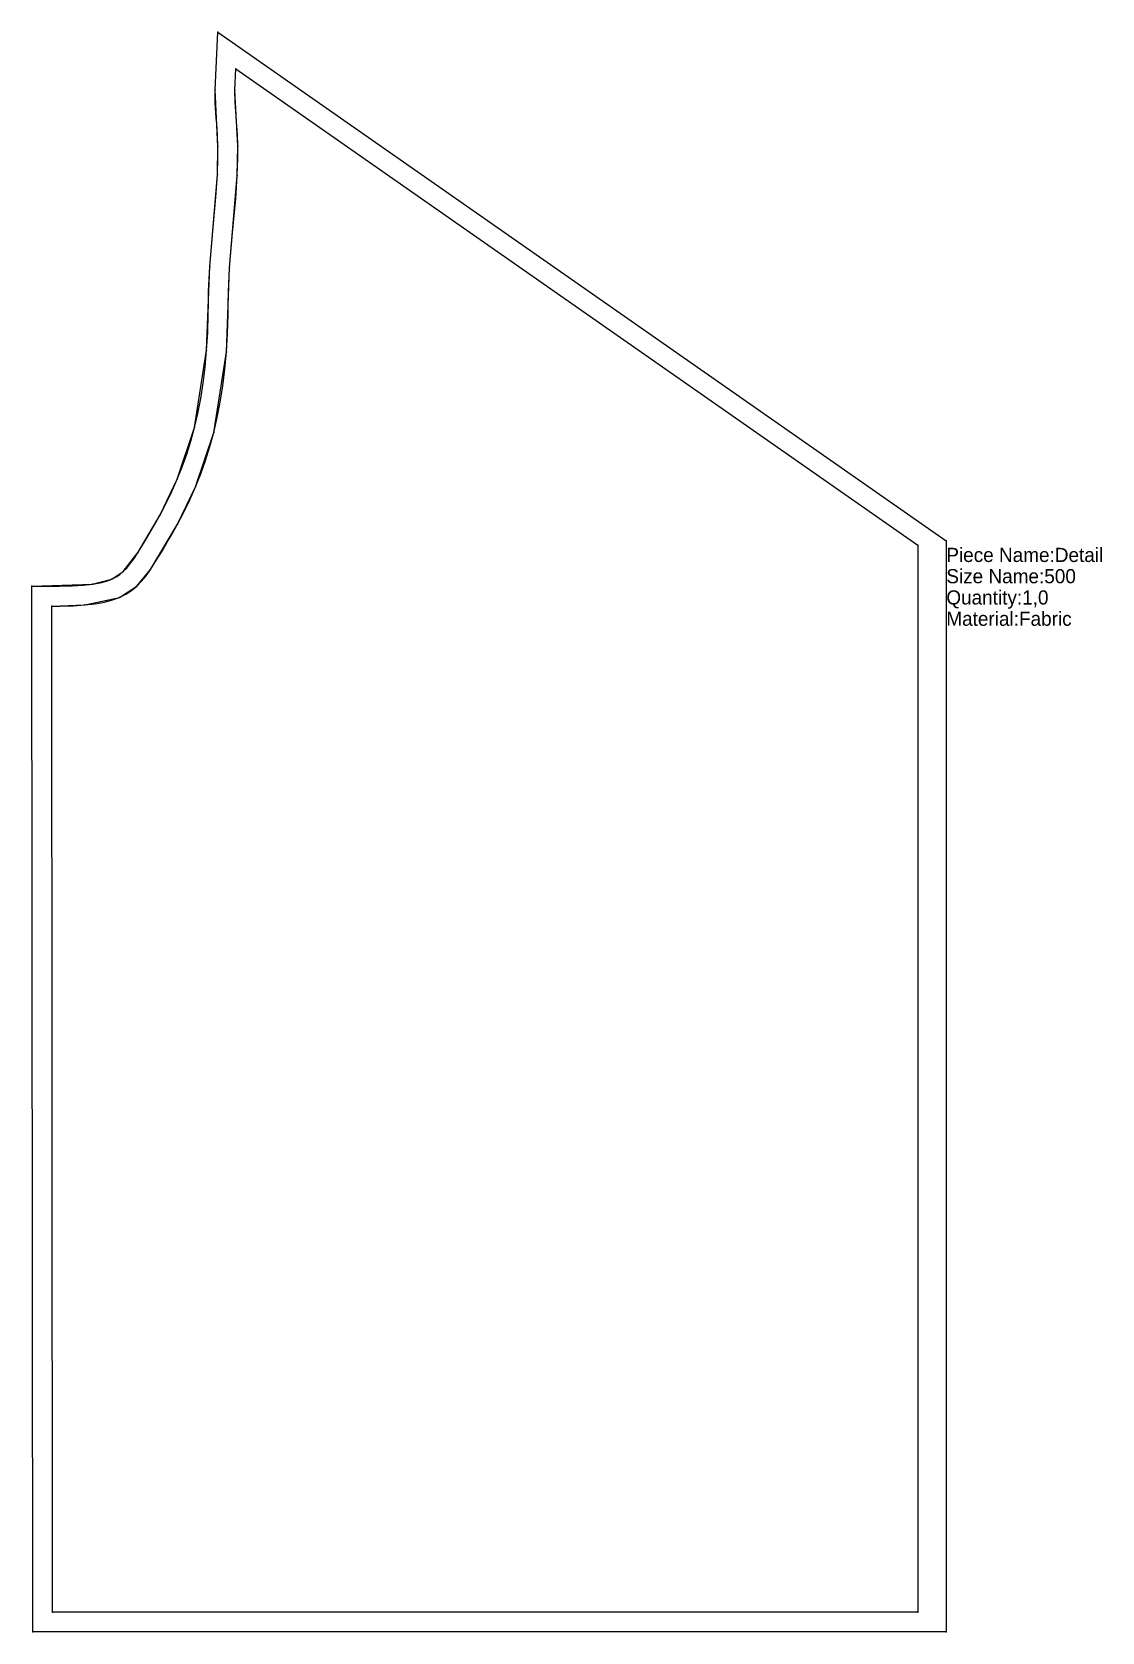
# Model space of a CAD drawing. Extents: x 0 to 1246, y -69 to 9550.
# Drawn here: x 591 to 969, y 4755 to 5319 of the extents above; entities that cross this region are included whole.
import ezdxf

# ---------------------------------------------------------------- set-up
doc = ezdxf.new("R2010")
doc.units = 0
for name, color, linetype in [('1', 7, 'CONTINUOUS'), ('14', 7, 'CONTINUOUS'), ('2', 7, 'CONTINUOUS'), ('3', 7, 'CONTINUOUS'), ('84', 7, 'CONTINUOUS'), ('87', 7, 'CONTINUOUS')]:
    doc.layers.add(name, color=color, linetype=linetype)

# ---------------------------------------------------------------- blocks, each defined once
blk = doc.blocks.new('piece_Detail_s500-118_M')
at = {"layer": '1'}
blk.add_lwpolyline([(913.87, 5139.76), (913.87, 4754.9), (591.62, 4754.9), (591.34, 5123.72), (612.64, 5124.47), (619.47, 5126.24), (623.53, 5128.88), (628.8, 5135.76), (636.56, 5148.9), (642.59, 5161.43), (648.67, 5179.7), (652.95, 5206.96), (654.07, 5236.43), (656.73, 5268.87), (656.91, 5278.76), (655.95, 5298.78), (656.85, 5319.18)], close=True, dxfattribs=at)
at = {"layer": '14'}
blk.add_lwpolyline([(903.87, 5138.2), (903.87, 4761.9), (598.61, 4761.9), (598.35, 5116.72), (610, 5117.12), (622.25, 5119.8), (628.29, 5123.74), (633.14, 5129.6), (642.71, 5145.56), (649.05, 5158.72), (655.46, 5177.99), (659.93, 5206.42), (661.06, 5235.96), (663.72, 5268.53), (663.91, 5278.86), (662.95, 5298.67), (663.28, 5306.16)], close=True, dxfattribs=at)
at = {"layer": '2'}
for p in [(656.85, 5319.18), (663.28, 5306.16), (903.87, 5138.2), (913.87, 5139.76), (591.34, 5123.72), (598.35, 5116.72), (598.61, 4761.9), (903.87, 4761.9), (591.62, 4754.9), (913.87, 4754.9)]:
    blk.add_point(p, dxfattribs=at)
at = {"layer": '3'}
for p in [(655.95, 5298.78), (662.95, 5298.67), (656.91, 5278.76), (663.91, 5278.86), (656.73, 5268.87), (663.72, 5268.53), (654.07, 5236.43), (661.06, 5235.96), (652.95, 5206.96), (659.93, 5206.42), (648.67, 5179.7), (655.46, 5177.99), (642.59, 5161.43), (649.05, 5158.72), (636.56, 5148.9), (642.71, 5145.56), (628.8, 5135.76), (633.14, 5129.6), (612.64, 5124.47), (619.47, 5126.24), (623.53, 5128.88), (628.29, 5123.74), (622.25, 5119.8), (610, 5117.12)]:
    blk.add_point(p, dxfattribs=at)
at = {"layer": '84'}
blk.add_lwpolyline([(913.87, 5139.76), (913.87, 4754.9), (591.62, 4754.9), (591.34, 5123.72), (598.6, 5123.72), (601.08, 5123.72), (605.54, 5123.85), (609.37, 5124.1), (612.64, 5124.47), (615.37, 5124.97), (617.63, 5125.56), (619.47, 5126.24), (620.99, 5127), (622.3, 5127.86), (623.53, 5128.88), (624.75, 5130.14), (626.01, 5131.68), (627.36, 5133.55), (628.8, 5135.76), (631.22, 5139.73), (633.06, 5142.8), (634.26, 5144.83), (636.56, 5148.9), (638.7, 5153), (640.72, 5157.17), (642.59, 5161.43), (644.32, 5165.79), (645.91, 5170.27), (647.37, 5174.9), (648.67, 5179.7), (649.84, 5184.69), (650.85, 5189.89), (651.71, 5195.32), (652.41, 5201), (652.95, 5206.96), (653.33, 5213.19), (653.54, 5219.75), (653.57, 5223.19), (653.64, 5227.7), (654.07, 5236.43), (655.11, 5248.92), (656.21, 5260.97), (656.73, 5268.87), (656.91, 5274.81), (656.91, 5278.76), (656.8, 5282.77), (656.55, 5286.85), (656.36, 5288.92), (656.2, 5290.7), (656.01, 5294.08), (655.95, 5298.78), (656.85, 5319.18)], close=True, dxfattribs=at)
at = {"layer": '87'}
blk.add_lwpolyline([(903.87, 5138.2), (903.87, 4761.9), (598.61, 4761.9), (598.35, 5116.72), (598.61, 5116.72), (601.19, 5116.72), (605.86, 5116.85), (610, 5117.12), (613.66, 5117.54), (616.89, 5118.13), (619.73, 5118.88), (622.25, 5119.8), (624.48, 5120.92), (626.48, 5122.22), (628.29, 5123.74), (629.98, 5125.47), (631.57, 5127.42), (633.14, 5129.6), (634.72, 5132.03), (637.21, 5136.11), (639.07, 5139.22), (640.32, 5141.32), (642.71, 5145.56), (644.96, 5149.86), (647.07, 5154.24), (649.05, 5158.72), (650.88, 5163.32), (652.56, 5168.05), (654.08, 5172.94), (655.46, 5177.99), (656.68, 5183.23), (657.74, 5188.68), (658.64, 5194.34), (659.37, 5200.26), (659.93, 5206.42), (660.33, 5212.87), (660.54, 5219.61), (660.57, 5223.1), (660.64, 5227.48), (661.06, 5235.96), (662.09, 5248.31), (663.19, 5260.42), (663.72, 5268.53), (663.91, 5274.7), (663.91, 5278.86), (663.79, 5283.08), (663.53, 5287.37), (663.33, 5289.55), (663.19, 5291.21), (663.01, 5294.33), (662.95, 5298.67), (663.28, 5306.16)], close=True, dxfattribs=at)
at = {"layer": '1'}
for s, p in [('Piece Name:Detail', (913.87, 5132.26)), ('Size Name:500', (913.87, 5124.76)), ('Quantity:1,0', (913.87, 5117.26)), ('Material:Fabric', (913.87, 5109.76))]:
    blk.add_text(s, height=5, dxfattribs=at).set_placement(p)

msp = doc.modelspace()

# ---------------------------------------------------------------- block references
at = {"layer": '1'}
msp.add_blockref('piece_Detail_s500-118_M', (0, 0), dxfattribs=at)

doc.saveas('drawing.dxf')
